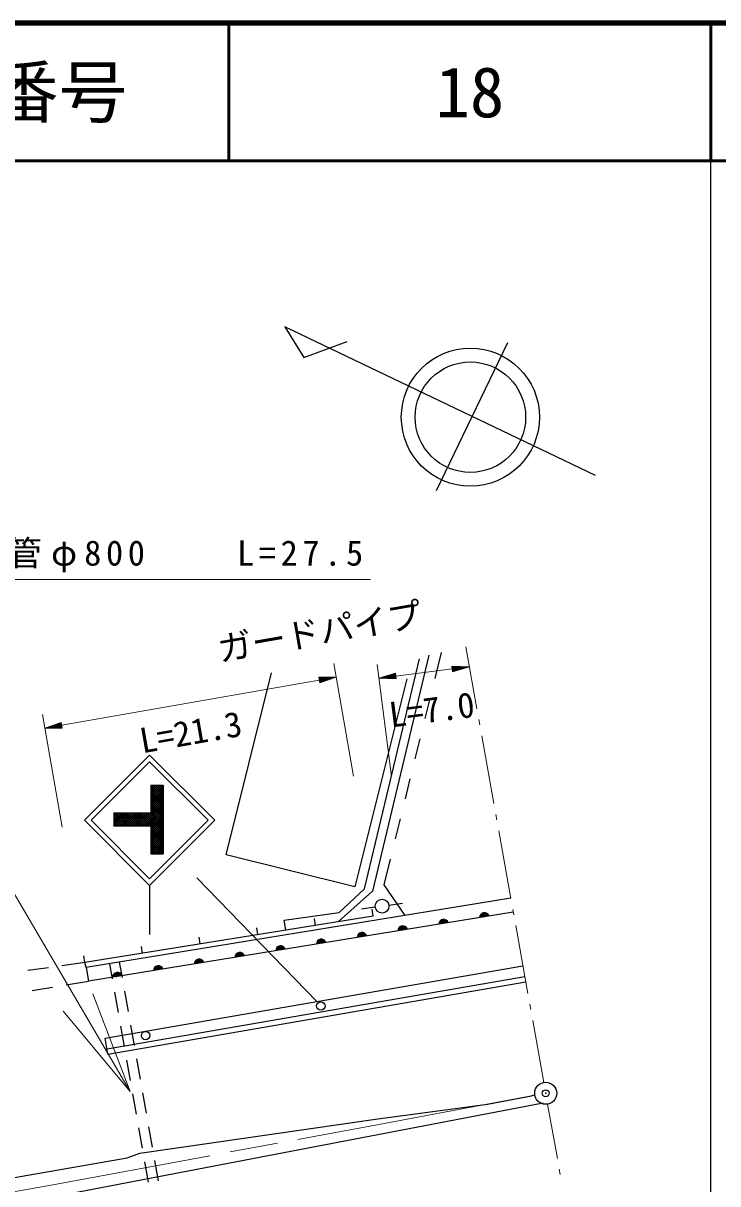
# Model space of a CAD drawing. Units: millimetres, scale not verified. Extents: x 40000 to 680000, y 20000 to 380000.
# Drawn here: x 529050 to 579500, y 295724 to 380000 of the extents above; entities that cross this region are included whole.
import ezdxf
from ezdxf.enums import TextEntityAlignment as Align

# ---------------------------------------------------------------- set-up
doc = ezdxf.new("R2010")
doc.units = ezdxf.units.MM
doc.header["$LTSCALE"] = 1000
doc.header["$PDMODE"] = 32
doc.header["$PDSIZE"] = 500
doc.linetypes.add('CHAIN', pattern=[18.5, 12, -1.5, 3.5, -1.5])
for name, color, linetype, lineweight in [('M-BGD', 7, 'Continuous', 25), ('M-BGD-HTXT', 7, 'Continuous', 13), ('M-BMK', 2, 'CHAIN', 13), ('M-BMK-SRVR', 3, 'Continuous', 25), ('M-STR-HTXT', 7, 'Continuous', 13), ('M-STR-STRC', 7, 'Continuous', 25), ('M-STR-STRD', 7, 'Continuous', 25), ('M-TTL', 2, 'Continuous', 140), ('M-TTL-BAND', 7, 'Continuous', 25), ('M-TTL-LINE', 7, 'Continuous', 50)]:
    doc.layers.add(name, color=color, linetype=linetype, lineweight=lineweight)
doc.layers.add('M-OTRS', color=6, linetype='Continuous')
doc.layers.add('M-TTL-TXT', color=7, linetype='Continuous')
doc.styles.add('ＭＳ ゴシック', font='')
doc.styles.get('ＭＳ ゴシック').set_extended_font_data('MS Gothic')

# ---------------------------------------------------------------- blocks, each defined once
blk = doc.blocks.new('open_arrow')
at = {"color": 0, "linetype": 'Continuous', "lineweight": -2}
blk.add_lwpolyline([(7.5, 1.25), (0, 0), (7.5, -1.25)], dxfattribs=at)

msp = doc.modelspace()

# ---------------------------------------------------------------- hatches: boundary and pattern name
at = {"layer": 'M-STR-STRC'}
h = msp.add_hatch(dxfattribs=at)
h.set_pattern_fill('USER', color=256, style=0, pattern_type=2)
h.set_pattern_definition([(45, (1053889, 445851), (-70.7128, 70.7128), []), (135, (1053889, 445851), (-70.71634, -70.71634), [])])
h.paths.add_polyline_path([(535623, 321727), (535623, 322627), (538316, 322627), (538316, 324660), (539216, 324660), (539216, 319694), (538316, 319694), (538316, 321727)])

# ---------------------------------------------------------------- linework, layer by layer
at = {"layer": 'M-BGD'}
for p, q in [((548064, 357948), (549427, 355736)), ((570619, 347165), (548064, 357948)), ((549427, 355736), (552579, 356884)), ((559065, 346061), (564253, 356825)), ((558963, 332416), (559427, 334294)), ((543785, 319621), (547089, 332839)), ((556907, 332398), (553129, 317285)), ((558244, 329503), (558604, 330960)), ((557526, 326591), (557885, 328047)), ((556807, 323678), (557166, 325134)), ((556088, 320765), (556447, 322222)), ((553129, 317285), (543785, 319621)), ((555265, 317431), (555729, 319309)), ((556795, 315205), (555265, 317431)), ((555610, 315959), (556599, 316107)), ((564644, 315454), (533789, 310432)), ((554621, 315815), (553630, 315676)), ((554479, 315168), (554400, 315662)), ((554479, 315168), (533532, 311784)), ((550290, 314491), (550210, 314985)), ((541911, 313138), (541831, 313631)), ((546101, 313815), (546021, 314308)), ((537722, 312461), (537642, 312955)), ((533532, 311784), (533452, 312278)), ((533532, 311784), (533452, 312278)), ((530877, 311411), (529391, 311202)), ((533532, 311784), (531867, 311550)), ((533615, 311421), (533532, 311784)), ((535313, 311699), (535505, 310616)), ((536029, 311816), (536227, 310697)), ((532162, 310164), (533789, 310432)), ((529695, 309758), (531175, 310002)), ((535679, 309631), (535941, 308154)), ((536402, 309713), (536663, 308236)), ((536115, 307170), (536377, 305693)), ((536838, 307251), (537100, 305774)), ((536552, 304708), (536813, 303231)), ((537274, 304789), (537536, 303312)), ((536988, 302246), (537250, 300769)), ((537710, 302328), (537972, 300851)), ((537424, 299785), (537686, 298308)), ((538147, 299866), (538408, 298389)), ((537860, 297323), (538122, 295846)), ((538583, 297404), (538845, 295927))]:
    msp.add_line(p, q, dxfattribs=at)
for points in [[(548120, 314170), (547999, 314866), (551997, 315434), (553830, 317146), (557845, 333851)], [(558524, 334120), (554421, 316965), (551943, 314770)], [(564465, 316456), (533615, 311421), (533789, 310432)]]:
    msp.add_lwpolyline(points, dxfattribs=at)
for centre, radius in [((561529, 351392), 5016), ((561529, 351392), 4013), ((555116, 315885), 500)]:
    msp.add_circle(centre, radius, dxfattribs=at)
for centre, radius, start, end in [((562550, 315059), 354, 18.04268, 180.44786), ((562550, 315059), 283, 20.26672, 178.22382), ((562550, 315059), 212, 24.01305, 174.4775), ((562550, 315059), 142, 31.72478, 166.76577), ((556628, 314095), 354, 18.04268, 180.44786), ((556628, 314095), 283, 20.26672, 178.22382), ((559589, 314577), 354, 18.04268, 180.44786), ((559589, 314577), 283, 20.26672, 178.22382), ((559589, 314577), 212, 24.01305, 174.4775), ((559589, 314577), 142, 31.72478, 166.76577), ((559589, 314577), 100, 42.04244, 156.4481), ((559589, 314577), 100, 42.04244, 156.4481), ((562550, 315059), 100, 42.04244, 156.4481), ((562550, 315059), 100, 42.04244, 156.4481), ((553667, 313613), 354, 18.04268, 180.44786), ((553667, 313613), 283, 20.26672, 178.22382), ((553667, 313613), 212, 24.01305, 174.4775), ((553667, 313613), 142, 31.72478, 166.76577), ((553667, 313613), 100, 42.04244, 156.4481), ((553667, 313613), 100, 42.04244, 156.4481), ((556628, 314095), 212, 24.01305, 174.4775), ((556628, 314095), 142, 31.72478, 166.76577), ((556628, 314095), 100, 42.04244, 156.4481), ((556628, 314095), 100, 42.04244, 156.4481), ((547745, 312649), 354, 18.04268, 180.44786), ((547745, 312649), 283, 20.26672, 178.22382), ((547745, 312649), 212, 24.01305, 174.4775), ((547745, 312649), 142, 31.72478, 166.76577), ((547745, 312649), 100, 42.04244, 156.4481), ((547745, 312649), 100, 42.04244, 156.4481), ((550706, 313131), 354, 18.04268, 180.44786), ((550706, 313131), 283, 20.26672, 178.22382), ((550706, 313131), 212, 24.01305, 174.4775), ((550706, 313131), 142, 31.72478, 166.76577), ((550706, 313131), 100, 42.04244, 156.4481), ((550706, 313131), 100, 42.04244, 156.4481), ((541823, 311685), 354, 18.04268, 180.44786), ((541823, 311685), 283, 20.26672, 178.22382), ((541823, 311685), 212, 24.01305, 174.4775), ((541823, 311685), 142, 31.72478, 166.76577), ((544784, 312167), 354, 18.04268, 180.44786), ((544784, 312167), 283, 20.26672, 178.22382), ((544784, 312167), 212, 24.01305, 174.4775), ((544784, 312167), 142, 31.72478, 166.76577), ((544784, 312167), 100, 42.04244, 156.4481), ((544784, 312167), 100, 42.04244, 156.4481), ((535901, 310721), 354, 18.04268, 180.44786), ((535901, 310721), 283, 20.26672, 178.22382), ((538862, 311203), 354, 18.04268, 180.44786), ((538862, 311203), 283, 20.26672, 178.22382), ((538862, 311203), 212, 24.01305, 174.4775), ((538862, 311203), 142, 31.72478, 166.76577), ((538862, 311203), 100, 42.04244, 156.4481), ((538862, 311203), 100, 42.04244, 156.4481), ((541823, 311685), 100, 42.04244, 156.4481), ((541823, 311685), 100, 42.04244, 156.4481), ((535901, 310721), 212, 24.01305, 174.4775), ((535901, 310721), 142, 31.72478, 166.76577), ((535901, 310721), 100, 42.04244, 156.4481), ((535901, 310721), 100, 42.04244, 156.4481)]:
    msp.add_arc(centre, radius, start, end, dxfattribs=at)
at = {"layer": 'M-BGD-HTXT'}
for p, q in [((561999, 330222), (561194, 334717)), ((562211, 329041), (562140, 329434)), ((563233, 323331), (562352, 328253)), ((563445, 322150), (563374, 322544)), ((564467, 316441), (563586, 321363)), ((564679, 315260), (564609, 315654)), ((565702, 309551), (564820, 314472)), ((565913, 308369), (565843, 308763)), ((566859, 303087), (566054, 307582)), ((567847, 297571), (567141, 301512)), ((568059, 296390), (567988, 296784))]:
    msp.add_line(p, q, dxfattribs=at)
at = {"layer": 'M-BMK'}
msp.add_lwpolyline([(469063, 285717), (494546, 289319), (502735, 290675), (530809, 295583), (554891, 300031), (566214, 302152)], dxfattribs=at)
at = {"layer": 'M-BMK-SRVR'}
msp.add_circle((567000, 302299), 800, dxfattribs=at)
at = {"layer": 'M-OTRS'}
msp.add_point((567000, 302299), dxfattribs=at)
at = {"layer": 'M-STR-HTXT'}
for p, q in [((553043, 325324), (551606, 333508)), ((555789, 325309), (554757, 333426)), ((556123, 332592), (560213, 333112)), ((561454, 333270), (560187, 333319)), ((560187, 333319), (560240, 332905)), ((560440, 333309), (560192, 333277)), ((560198, 333236), (560694, 333299)), ((560947, 333289), (560203, 333195)), ((560208, 333153), (561200, 333279)), ((561454, 333270), (560213, 333112)), ((560219, 333071), (561211, 333197)), ((560968, 333124), (560224, 333029)), ((560229, 332988), (560725, 333051)), ((560483, 332978), (560235, 332947)), ((561454, 333270), (560240, 332905)), ((531851, 329025), (550547, 332307)), ((551779, 332524), (550511, 332513)), ((550511, 332513), (550583, 332102)), ((550765, 332515), (550519, 332472)), ((550526, 332431), (551018, 332517)), ((551272, 332519), (550533, 332389)), ((550540, 332348), (551525, 332521)), ((551779, 332524), (550547, 332307)), ((550555, 332266), (551540, 332439)), ((551301, 332355), (550562, 332225)), ((550569, 332184), (551061, 332271)), ((550822, 332186), (550576, 332143)), ((551779, 332524), (550583, 332102)), ((554883, 332434), (556097, 332798)), ((554883, 332434), (556123, 332592)), ((554883, 332434), (556150, 332385)), ((556118, 332633), (555126, 332507)), ((556129, 332550), (555137, 332424)), ((555369, 332580), (556113, 332674)), ((555390, 332415), (556134, 332509)), ((556108, 332716), (555612, 332653)), ((556139, 332468), (555643, 332405)), ((555854, 332726), (556102, 332757)), ((555896, 332395), (556144, 332426)), ((556150, 332385), (556097, 332798)), ((531884, 321609), (530447, 329794)), ((530620, 328809), (531815, 329230)), ((530620, 328809), (531851, 329025)), ((530620, 328809), (531887, 328820)), ((531844, 329066), (530859, 328893)), ((531858, 328984), (530873, 328811)), ((531098, 328977), (531837, 329107)), ((531127, 328813), (531865, 328943)), ((531829, 329148), (531337, 329062)), ((531873, 328902), (531380, 328815)), ((531576, 329146), (531822, 329189)), ((531634, 328817), (531880, 328861)), ((531887, 328820), (531815, 329230))]:
    msp.add_line(p, q, dxfattribs=at)
msp.add_lwpolyline([(536818, 302421), (515013, 339616), (554263, 339616)], dxfattribs=at)
at = {"layer": 'M-STR-STRC'}
for p, q in [((533496, 322121), (538234, 326859)), ((533991, 322121), (538234, 326364)), ((538234, 326859), (542972, 322121)), ((538234, 326364), (542477, 322121)), ((538316, 324660), (539216, 324660)), ((538316, 324660), (538316, 322627)), ((539216, 324660), (539216, 319694)), ((533496, 322121), (538234, 317384)), ((533991, 322121), (538234, 317879)), ((538316, 322627), (535623, 322627)), ((535623, 322627), (535623, 321727)), ((538234, 317879), (542477, 322121)), ((538234, 317384), (542972, 322121)), ((535623, 321727), (538316, 321727)), ((538316, 321727), (538316, 319694)), ((538316, 319694), (539216, 319694)), ((541671, 317938), (550373, 308961)), ((538234, 317384), (538234, 313828))]:
    msp.add_line(p, q, dxfattribs=at)
for centre in [(550667, 308636), (537936, 306490)]:
    msp.add_circle(centre, 305, dxfattribs=at)
at = {"layer": 'M-STR-STRD'}
for p, q in [((535003, 306297), (565349, 311556)), ((535137, 305523), (565483, 310782)), ((535204, 305134), (565551, 310393)), ((535204, 305134), (535003, 306297))]:
    msp.add_line(p, q, dxfattribs=at)
for points in [[(456126, 285498), (462349, 286272), (470815, 287288), (482923, 288897), (494014, 290506), (505444, 292284), (516197, 294062), (536601, 297618), (537533, 297956), (554635, 300412), (562763, 301512), (565981, 302105), (566150, 302190)], [(310421, 279374), (323665, 278652), (334079, 278144), (371671, 277806), (379375, 277975), (401050, 278991), (409940, 279584), (427974, 280515), (436864, 281192), (445246, 281954), (455660, 283055), (466667, 284410), (484785, 286865), (502311, 289659), (516112, 292030), (529659, 294485), (566827, 301597)]]:
    msp.add_lwpolyline(points, dxfattribs=at)
at = {"layer": 'M-TTL'}
msp.add_line((680000, 380000), (40000, 380000), dxfattribs=at)
at = {"layer": 'M-TTL-BAND'}
msp.add_line((579000, 20000), (579000, 370000), dxfattribs=at)
at = {"layer": 'M-TTL-LINE'}
for p, q in [((543997, 380000), (543997, 370000)), ((579000, 380000), (579000, 370000)), ((40000, 370000), (680000, 370000))]:
    msp.add_line(p, q, dxfattribs=at)

# ---------------------------------------------------------------- block references
at = {"layer": 'M-STR-HTXT', "xscale": 1000, "yscale": 1000, "rotation": 120.4}
msp.add_blockref('open_arrow', (536818, 302421), dxfattribs=at)

# ---------------------------------------------------------------- texts
at = {"layer": 'M-STR-HTXT', "style": 'ＭＳ ゴシック'}
for s, rotation, p in [('ガードパイプ', 9.958, (550832, 334385)), ('L=7.0', 7.247, (558910, 328704)), ('L=21.3', 9.958, (541471, 327083))]:
    msp.add_text(s, height=1833, rotation=rotation, dxfattribs=at).set_placement(p, align=Align.BOTTOM_CENTER)
at = {"layer": 'M-STR-HTXT', "insert": (534638, 340116), "char_height": 1833, "attachment_point": 8, "style": 'ＭＳ ゴシック'}
msp.add_mtext('\\T1.27;ヒューム管φ800\u3000\u3000L=27.5', dxfattribs=at)
at = {"layer": 'M-TTL-TXT', "style": 'ＭＳ ゴシック'}
for s, p in [('図面番号', (526622, 375000)), ('18', (561497, 375000))]:
    msp.add_text(s, height=3666, dxfattribs=at).set_placement(p, align=Align.MIDDLE_CENTER)

doc.saveas('drawing.dxf')
